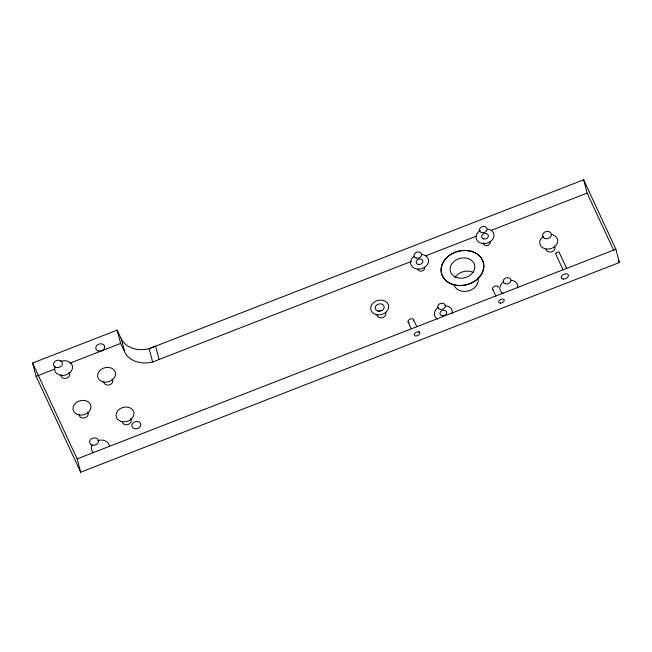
<?xml version="1.0" encoding="UTF-8"?>
<svg xmlns="http://www.w3.org/2000/svg" width="652" height="652" viewBox="0 0 652 652"><rect width="100%" height="100%" fill="white"/><g stroke="black" fill="none" stroke-linecap="round" stroke-linejoin="round"><path stroke-width="0.98" d="M411.551 261.346L152.641 361.982L149.129 348.681L583.621 179.797L615.887 249.219L619.4 262.512L80.677 472.203L36.113 376.343L32.6 363.042L117.107 330.148L122.063 340.425A25.029 19.935 -14.8 0 0 149.129 348.681L155.583 346.171L159.096 359.472M36.113 376.343L54.89 369.032M69.919 363.18L120.62 343.449L117.107 330.148M80.677 472.203L77.164 458.902L615.887 249.219M425.789 255.812L476.09 236.26M491.274 230.352L587.134 193.098L583.621 179.797M120.62 343.449L125.575 353.726A25.029 19.935 -14.8 0 0 152.641 361.982M587.134 193.098L613.882 250.637M618.552 260.686L619.4 262.512M566.661 268.371L558.976 251.843L555.39 253.245L563.067 269.773M492.553 288.942L495.83 295.992M413.539 319.692L416.824 326.742M418.869 331.151L419.684 332.919A2.958 1.769 -24.9 0 1 415.968 336.016A2.958 1.769 -24.9 0 1 415.169 333.025A2.958 1.769 -24.9 0 1 419.684 332.919M408.046 321.827L411.33 328.885M32.6 363.042L77.164 458.902M121.142 338.331L124.654 351.632M130.449 418.641A4.548 3.627 -14.8 0 1 128.305 424.387A4.548 3.627 -14.8 0 1 122.291 421.811M112.014 378.967A4.548 3.627 -14.8 0 1 109.862 384.721A4.548 3.627 -14.8 0 1 103.847 382.145M87.433 411.958A4.548 3.627 -14.8 0 1 84.719 417.899A4.548 3.627 -14.8 0 1 79.316 414.175M68.99 372.292A4.548 3.627 -14.8 0 1 66.276 378.225A4.548 3.627 -14.8 0 1 60.88 374.509M554.135 245.918A4.548 3.627 -14.8 0 1 551.983 251.672A4.548 3.627 -14.8 0 1 545.968 249.097M385.666 312.504A4.548 3.627 -14.8 0 1 382.406 317.638A4.548 3.627 -14.8 0 1 376.962 314.883M378.861 311.379A4.548 3.627 -14.8 0 1 382.219 310.466M489.954 241.656A3.415 2.722 -14.8 0 1 487.077 245.608A3.415 2.722 -14.8 0 1 483.458 242.715M424.46 267.149A3.415 2.722 -14.8 0 1 422.015 271.004A3.415 2.722 -14.8 0 1 417.932 268.934M477.957 277.752A12.51 9.967 -14.8 0 1 469.399 290.621A12.51 9.967 -14.8 0 1 454.232 285.576M454.86 277.817A12.51 9.967 -14.8 0 1 473.262 272.446M93.228 452.48A9.104 7.245 -14.8 0 1 92.16 445.292M97.833 440.638A9.104 7.245 -14.8 0 1 109.357 445.732M60.171 361.599A9.104 7.245 -14.8 0 1 72.437 366.147A9.104 7.245 -14.8 0 1 62.828 375.462A9.104 7.245 -14.8 0 1 54.996 366.62M551.021 234.41A9.104 7.245 -14.8 0 1 556.604 244.467A9.104 7.245 -14.8 0 1 542.717 247.744A9.104 7.245 -14.8 0 1 543.54 236.179M421.184 254.37A9.104 7.245 -14.8 0 1 427.753 263.946A9.104 7.245 -14.8 0 1 414.093 268.078A9.104 7.245 -14.8 0 1 413.824 256.595M444.917 305.601A9.104 7.245 -14.8 0 1 452.203 313.425M437.565 319.121A9.104 7.245 -14.8 0 1 438.193 307.434M511.168 280.173A9.104 7.245 -14.8 0 1 517.696 287.94M503.059 293.636A9.104 7.245 -14.8 0 1 503.686 281.941M487.704 228.991A9.104 7.245 -14.8 0 1 492.757 239.268A9.104 7.245 -14.8 0 1 478.78 242.096A9.104 7.245 -14.8 0 1 480.174 230.515M493.148 289.659A2.958 1.769 -24.9 0 1 494.844 286.138A2.958 1.769 -24.9 0 1 497.908 287.809M409.179 322.74A2.958 1.769 -24.9 0 1 408.397 320.466A2.958 1.769 -24.9 0 1 411.999 318.73A2.958 1.769 -24.9 0 1 413.401 320.702M500.467 303.123A2.958 1.769 -24.9 0 0 504.192 300.026A2.958 1.769 -24.9 0 0 499.676 300.132A2.958 1.769 -24.9 0 0 500.467 303.123M563.548 279.08A3.871 2.315 -24.9 0 0 568.422 275.022A3.871 2.315 -24.9 0 0 562.513 275.16A3.871 2.315 -24.9 0 0 563.548 279.08M102.771 381.762A9.104 7.245 -14.8 0 0 115.526 373.294A9.104 7.245 -14.8 0 0 101.419 369.228A9.104 7.245 -14.8 0 0 102.771 381.762M121.207 421.428A9.104 7.245 -14.8 0 0 133.97 412.969A9.104 7.245 -14.8 0 0 119.854 408.894A9.104 7.245 -14.8 0 0 121.207 421.428M77.172 414.395A9.104 7.245 -14.8 0 0 90.97 407.231A9.104 7.245 -14.8 0 0 77.824 401.632A9.104 7.245 -14.8 0 0 77.172 414.395M377.777 310.996A4.548 3.627 -14.8 0 0 384.158 306.766A4.548 3.627 -14.8 0 0 377.1 304.728A4.548 3.627 -14.8 0 0 377.777 310.996M375.878 314.5A9.104 7.245 -14.8 0 0 388.641 306.032A9.104 7.245 -14.8 0 0 374.525 301.966A9.104 7.245 -14.8 0 0 375.878 314.5M441.926 315.592A3.415 2.722 -14.8 0 0 446.71 312.422A3.415 2.722 -14.8 0 0 441.412 310.898A3.415 2.722 -14.8 0 0 441.926 315.592M483.597 238.868A3.415 2.722 -14.8 0 0 488.381 235.69A3.415 2.722 -14.8 0 0 483.091 234.166A3.415 2.722 -14.8 0 0 483.597 238.868M418.103 264.362A3.415 2.722 -14.8 0 0 422.895 261.183A3.415 2.722 -14.8 0 0 417.598 259.659A3.415 2.722 -14.8 0 0 418.103 264.362M453.401 284.582A21.614 17.221 -14.8 0 0 483.702 264.476A21.614 17.221 -14.8 0 0 450.182 254.81A21.614 17.221 -14.8 0 0 453.401 284.582M456.987 277.613A12.51 9.967 -14.8 0 0 474.795 266.269A12.51 9.967 -14.8 0 0 455.593 260.303A12.51 9.967 -14.8 0 0 456.987 277.613M453.425 284.688A21.614 17.221 -14.8 0 0 483.735 264.582A21.614 17.221 -14.8 0 0 450.214 254.916A21.614 17.221 -14.8 0 0 453.425 284.688M56.048 367.41A4.548 3.627 -14.8 0 0 62.429 363.172A4.548 3.627 -14.8 0 0 55.371 361.143A4.548 3.627 -14.8 0 0 56.048 367.41M98.305 350.963A4.548 3.627 -14.8 0 0 104.687 346.725A4.548 3.627 -14.8 0 0 97.629 344.696A4.548 3.627 -14.8 0 0 98.305 350.963M134.41 428.641A4.548 3.627 -14.8 0 0 140.791 424.411A4.548 3.627 -14.8 0 0 133.733 422.374A4.548 3.627 -14.8 0 0 134.41 428.641M92.16 445.088A4.548 3.627 -14.8 0 0 98.542 440.858A4.548 3.627 -14.8 0 0 91.484 438.82A4.548 3.627 -14.8 0 0 92.16 445.088M544.746 238.469A4.548 3.627 -14.8 0 0 551.429 234.59A4.548 3.627 -14.8 0 0 544.632 232.128A4.548 3.627 -14.8 0 0 544.746 238.469M416.155 258.053A3.871 3.081 -14.8 0 0 421.583 254.459A3.871 3.081 -14.8 0 0 415.585 252.732A3.871 3.081 -14.8 0 0 416.155 258.053M505.471 283.807A3.871 3.081 -14.8 0 0 510.891 280.205A3.871 3.081 -14.8 0 0 504.892 278.477A3.871 3.081 -14.8 0 0 505.471 283.807M440.165 309.341A3.871 3.081 -14.8 0 0 445.373 305.535A3.871 3.081 -14.8 0 0 439.236 304.085A3.871 3.081 -14.8 0 0 440.165 309.341M481.649 232.568A3.871 3.081 -14.8 0 0 487.077 228.966A3.871 3.081 -14.8 0 0 481.078 227.238A3.871 3.081 -14.8 0 0 481.649 232.568"/></g></svg>
